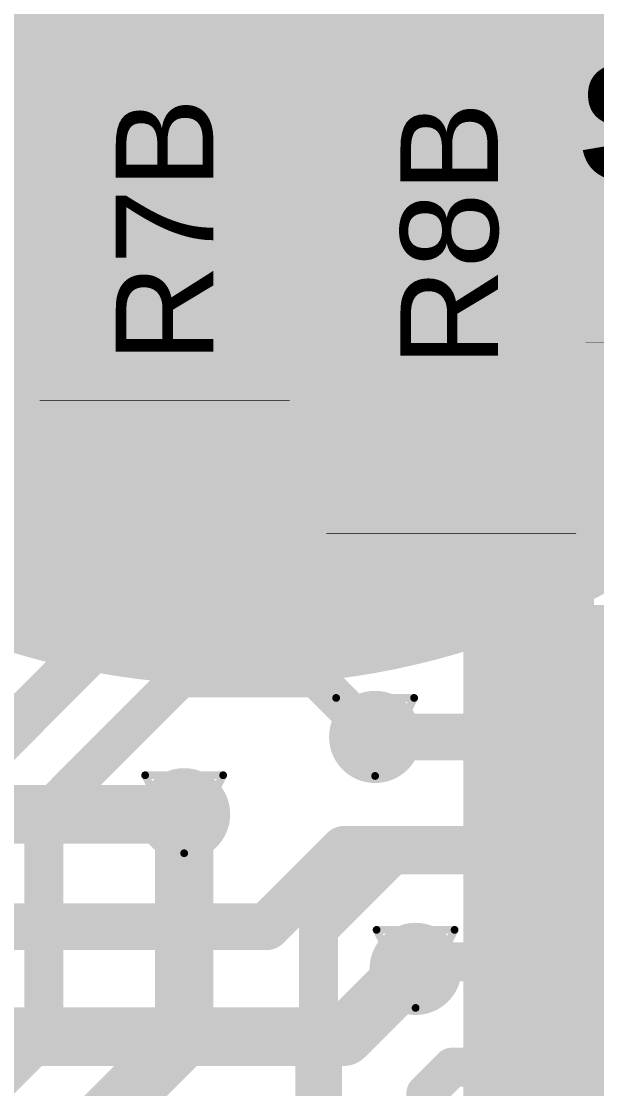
# Model space of a CAD drawing. Header units: inches. Extents: x -4.2 to 12.6, y -6.1 to 3.
# Drawn here: x -2.9497 to -2.8021, y -4.7641 to -4.4906 of the extents above; entities that cross this region are included whole.
import ezdxf

# ---------------------------------------------------------------- set-up
doc = ezdxf.new("R2010")
doc.units = ezdxf.units.IN
doc.header["$MEASUREMENT"] = 0
for name, color, linetype in [('Bottom Layer', 5, 'Continuous'), ('Bottom Paste', 16, 'Continuous'), ('Drill Drawing', 1, 'Continuous'), ('Flex_Ribbon Bottom Coverlay', 6, 'Continuous'), ('Flex_Ribbon Top Overlay', 2, 'Continuous'), ('Top Layer', 1, 'Continuous'), ('Top Paste', 8, 'Continuous'), ('Top Solder', 216, 'Continuous'), ('Via Holes', 16, 'Continuous')]:
    doc.layers.add(name, color=color, linetype=linetype)
doc.styles.add('Arial', font='', dxfattribs={"height": 0.2})
doc.styles.add('Arial_Bold', font='', dxfattribs={"height": 0.2})
doc.styles.get('Arial').set_extended_font_data('Arial')
doc.styles.get('Arial_Bold').set_extended_font_data('Arial', bold=True)

# ---------------------------------------------------------------- blocks, each defined once
blk = doc.blocks.new('14_TSSOP_41')
at = {"layer": 'Flex_Ribbon Top Overlay'}
blk.add_hatch(color=2, dxfattribs=at).paths.add_polyline_path([(-0.084, 0.068), (-0.073, 0.068), (-0.073, 0.086), (-0.084, 0.086)])
at = {"layer": 'Top Layer'}
for points in [[(-0.12992, 0.08563), (-0.08858, 0.08563), (-0.08858, 0.06791), (-0.12992, 0.06791)], [(0.08858, 0.08563), (0.12992, 0.08563), (0.12992, 0.06791), (0.08858, 0.06791)], [(-0.12992, 0.06004), (-0.08858, 0.06004), (-0.08858, 0.04232), (-0.12992, 0.04232)], [(0.08858, 0.06004), (0.12992, 0.06004), (0.12992, 0.04232), (0.08858, 0.04232)], [(-0.12992, 0.03445), (-0.08858, 0.03445), (-0.08858, 0.01673), (-0.12992, 0.01673)], [(0.08858, 0.03445), (0.12992, 0.03445), (0.12992, 0.01673), (0.08858, 0.01673)], [(-0.12992, 0.00886), (-0.08858, 0.00886), (-0.08858, -0.00886), (-0.12992, -0.00886)], [(0.08858, 0.00886), (0.12992, 0.00886), (0.12992, -0.00886), (0.08858, -0.00886)], [(-0.12992, -0.01673), (-0.08858, -0.01673), (-0.08858, -0.03445), (-0.12992, -0.03445)], [(0.08858, -0.01673), (0.12992, -0.01673), (0.12992, -0.03445), (0.08858, -0.03445)], [(-0.12992, -0.04232), (-0.08858, -0.04232), (-0.08858, -0.06004), (-0.12992, -0.06004)], [(0.08858, -0.04232), (0.12992, -0.04232), (0.12992, -0.06004), (0.08858, -0.06004)], [(-0.12992, -0.06791), (-0.08858, -0.06791), (-0.08858, -0.08563), (-0.12992, -0.08563)], [(0.08858, -0.06791), (0.12992, -0.06791), (0.12992, -0.08563), (0.08858, -0.08563)]]:
    blk.add_hatch(color=1, dxfattribs=at).paths.add_polyline_path(points)
at = {"layer": 'Top Paste'}
for points in [[(-0.12992, 0.08563), (-0.08858, 0.08563), (-0.08858, 0.06791), (-0.12992, 0.06791)], [(0.08858, 0.08563), (0.12992, 0.08563), (0.12992, 0.06791), (0.08858, 0.06791)], [(-0.12992, 0.06004), (-0.08858, 0.06004), (-0.08858, 0.04232), (-0.12992, 0.04232)], [(0.08858, 0.06004), (0.12992, 0.06004), (0.12992, 0.04232), (0.08858, 0.04232)], [(-0.12992, 0.03445), (-0.08858, 0.03445), (-0.08858, 0.01673), (-0.12992, 0.01673)], [(0.08858, 0.03445), (0.12992, 0.03445), (0.12992, 0.01673), (0.08858, 0.01673)], [(-0.12992, 0.00886), (-0.08858, 0.00886), (-0.08858, -0.00886), (-0.12992, -0.00886)], [(0.08858, 0.00886), (0.12992, 0.00886), (0.12992, -0.00886), (0.08858, -0.00886)], [(-0.12992, -0.01673), (-0.08858, -0.01673), (-0.08858, -0.03445), (-0.12992, -0.03445)], [(0.08858, -0.01673), (0.12992, -0.01673), (0.12992, -0.03445), (0.08858, -0.03445)], [(-0.12992, -0.04232), (-0.08858, -0.04232), (-0.08858, -0.06004), (-0.12992, -0.06004)], [(0.08858, -0.04232), (0.12992, -0.04232), (0.12992, -0.06004), (0.08858, -0.06004)], [(-0.12992, -0.06791), (-0.08858, -0.06791), (-0.08858, -0.08563), (-0.12992, -0.08563)], [(0.08858, -0.06791), (0.12992, -0.06791), (0.12992, -0.08563), (0.08858, -0.08563)]]:
    blk.add_hatch(color=8, dxfattribs=at).paths.add_polyline_path(points)
at = {"layer": 'Top Solder'}
for points in [[(-0.13392, 0.08963), (-0.08458, 0.08963), (-0.08458, 0.06391), (-0.13392, 0.06391)], [(-0.13392, 0.08963), (-0.08458, 0.08963), (-0.08458, 0.06391), (-0.13392, 0.06391)], [(0.08458, 0.08963), (0.13392, 0.08963), (0.13392, 0.06391), (0.08458, 0.06391)], [(0.08458, 0.08963), (0.13392, 0.08963), (0.13392, 0.06391), (0.08458, 0.06391)], [(-0.13392, 0.06404), (-0.08458, 0.06404), (-0.08458, 0.03832), (-0.13392, 0.03832)], [(-0.13392, 0.06404), (-0.08458, 0.06404), (-0.08458, 0.03832), (-0.13392, 0.03832)], [(0.08458, 0.06404), (0.13392, 0.06404), (0.13392, 0.03832), (0.08458, 0.03832)], [(0.08458, 0.06404), (0.13392, 0.06404), (0.13392, 0.03832), (0.08458, 0.03832)], [(-0.13392, 0.03845), (-0.08458, 0.03845), (-0.08458, 0.01273), (-0.13392, 0.01273)], [(-0.13392, 0.03845), (-0.08458, 0.03845), (-0.08458, 0.01273), (-0.13392, 0.01273)], [(0.08458, 0.03845), (0.13392, 0.03845), (0.13392, 0.01273), (0.08458, 0.01273)], [(0.08458, 0.03845), (0.13392, 0.03845), (0.13392, 0.01273), (0.08458, 0.01273)], [(-0.13392, 0.01286), (-0.08458, 0.01286), (-0.08458, -0.01286), (-0.13392, -0.01286)], [(-0.13392, 0.01286), (-0.08458, 0.01286), (-0.08458, -0.01286), (-0.13392, -0.01286)], [(0.08458, 0.01286), (0.13392, 0.01286), (0.13392, -0.01286), (0.08458, -0.01286)], [(0.08458, 0.01286), (0.13392, 0.01286), (0.13392, -0.01286), (0.08458, -0.01286)], [(-0.13392, -0.01273), (-0.08458, -0.01273), (-0.08458, -0.03845), (-0.13392, -0.03845)], [(-0.13392, -0.01273), (-0.08458, -0.01273), (-0.08458, -0.03845), (-0.13392, -0.03845)], [(0.08458, -0.01273), (0.13392, -0.01273), (0.13392, -0.03845), (0.08458, -0.03845)], [(0.08458, -0.01273), (0.13392, -0.01273), (0.13392, -0.03845), (0.08458, -0.03845)], [(-0.13392, -0.03832), (-0.08458, -0.03832), (-0.08458, -0.06404), (-0.13392, -0.06404)], [(-0.13392, -0.03832), (-0.08458, -0.03832), (-0.08458, -0.06404), (-0.13392, -0.06404)], [(0.08458, -0.03832), (0.13392, -0.03832), (0.13392, -0.06404), (0.08458, -0.06404)], [(0.08458, -0.03832), (0.13392, -0.03832), (0.13392, -0.06404), (0.08458, -0.06404)], [(-0.13392, -0.06391), (-0.08458, -0.06391), (-0.08458, -0.08963), (-0.13392, -0.08963)], [(-0.13392, -0.06391), (-0.08458, -0.06391), (-0.08458, -0.08963), (-0.13392, -0.08963)], [(0.08458, -0.06391), (0.13392, -0.06391), (0.13392, -0.08963), (0.08458, -0.08963)], [(0.08458, -0.06391), (0.13392, -0.06391), (0.13392, -0.08963), (0.08458, -0.08963)]]:
    blk.add_hatch(color=216, dxfattribs=at).paths.add_polyline_path(points)
at = {"layer": 'Flex_Ribbon Top Overlay'}
for points, const_width in [([(-0.09, 0.1), (-0.09, 0.092)], 0.005), ([(0.09, 0.1), (-0.09, 0.1)], 0.005), ([(0.09, 0.1), (0.09, 0.092)], 0.005), ([(-0.141, 0.082), (-0.141, 0.072)], 0.00787), ([(-0.136, 0.077), (-0.141, 0.082)], 0.00787), ([(-0.136, 0.077), (-0.141, 0.072)], 0.00787), ([(-0.09, -0.092), (-0.09, -0.1)], 0.005), ([(0.09, -0.092), (0.09, -0.1)], 0.005), ([(0.09, -0.1), (-0.09, -0.1)], 0.005)]:
    blk.add_lwpolyline(points, dxfattribs=dict(at, const_width=const_width))
for points, const_width in [([(-0.09125, 0.1, 1), (-0.08875, 0.1, 1)], 0.0025), ([(-0.09125, 0.1, 1), (-0.08875, 0.1, 1)], 0.0025), ([(0.08875, 0.1, 1), (0.09125, 0.1, 1)], 0.0025), ([(0.08875, 0.1, 1), (0.09125, 0.1, 1)], 0.0025), ([(-0.09125, 0.092, 1), (-0.08875, 0.092, 1)], 0.0025), ([(0.08875, 0.092, 1), (0.09125, 0.092, 1)], 0.0025), ([(-0.14297, 0.082, 1), (-0.13903, 0.082, 1)], 0.00394), ([(-0.14297, 0.082, 1), (-0.13903, 0.082, 1)], 0.00394), ([(-0.13797, 0.077, 1), (-0.13403, 0.077, 1)], 0.00394), ([(-0.13797, 0.077, 1), (-0.13403, 0.077, 1)], 0.00394), ([(-0.14297, 0.072, 1), (-0.13903, 0.072, 1)], 0.00394), ([(-0.14297, 0.072, 1), (-0.13903, 0.072, 1)], 0.00394), ([(-0.09125, -0.092, 1), (-0.08875, -0.092, 1)], 0.0025), ([(0.08875, -0.092, 1), (0.09125, -0.092, 1)], 0.0025), ([(-0.09125, -0.1, 1), (-0.08875, -0.1, 1)], 0.0025), ([(-0.09125, -0.1, 1), (-0.08875, -0.1, 1)], 0.0025), ([(0.08875, -0.1, 1), (0.09125, -0.1, 1)], 0.0025), ([(0.08875, -0.1, 1), (0.09125, -0.1, 1)], 0.0025)]:
    blk.add_lwpolyline(points, format="xyb", close=True, dxfattribs=dict(at, const_width=const_width))
blk = doc.blocks.new('S______B______0402_55')
at = {"layer": 'Top Layer'}
for points in [[(-0.0275, -0.0125), (-0.0275, 0.0125), (-0.0095, 0.0125), (-0.0095, -0.0125)], [(0.0095, -0.0125), (0.0095, 0.0125), (0.0275, 0.0125), (0.0275, -0.0125)]]:
    blk.add_hatch(color=1, dxfattribs=at).paths.add_polyline_path(points)
at = {"layer": 'Top Paste'}
for points in [[(-0.0275, -0.0125), (-0.0275, 0.0125), (-0.0095, 0.0125), (-0.0095, -0.0125)], [(0.0095, -0.0125), (0.0095, 0.0125), (0.0275, 0.0125), (0.0275, -0.0125)]]:
    blk.add_hatch(color=8, dxfattribs=at).paths.add_polyline_path(points)
at = {"layer": 'Top Solder'}
for points in [[(-0.02967, -0.01467), (-0.02967, 0.01467), (-0.00733, 0.01467), (-0.00733, -0.01467)], [(-0.02967, -0.01467), (-0.02967, 0.01467), (-0.00733, 0.01467), (-0.00733, -0.01467)], [(0.00733, -0.01467), (0.00733, 0.01467), (0.02967, 0.01467), (0.02967, -0.01467)], [(0.00733, -0.01467), (0.00733, 0.01467), (0.02967, 0.01467), (0.02967, -0.01467)]]:
    blk.add_hatch(color=216, dxfattribs=at).paths.add_polyline_path(points)
at = {"layer": 'Flex_Ribbon Top Overlay'}
for points, const_width in [([(-0.031, -0.016), (-0.031, 0.016)], 0.005), ([(-0.031, 0.016), (0.031, 0.016)], 0.005), ([(0.031, -0.016), (0.031, 0.016)], 0.005), ([(-0.031, -0.016), (0.031, -0.016)], 0.005), ([(-0.032, -0.017), (0.032, -0.017)], 0.000127)]:
    blk.add_lwpolyline(points, dxfattribs=dict(at, const_width=const_width))
for points, const_width in [([(-0.03225, 0.016, 1), (-0.02975, 0.016, 1)], 0.0025), ([(-0.03225, 0.016, 1), (-0.02975, 0.016, 1)], 0.0025), ([(0.02975, 0.016, 1), (0.03225, 0.016, 1)], 0.0025), ([(0.02975, 0.016, 1), (0.03225, 0.016, 1)], 0.0025), ([(-0.03225, -0.016, 1), (-0.02975, -0.016, 1)], 0.0025), ([(-0.03225, -0.016, 1), (-0.02975, -0.016, 1)], 0.0025), ([(0.02975, -0.016, 1), (0.03225, -0.016, 1)], 0.0025), ([(0.02975, -0.016, 1), (0.03225, -0.016, 1)], 0.0025), ([(-0.03203, -0.017, 1), (-0.03197, -0.017, 1)], 0.0000635), ([(0.03197, -0.017, 1), (0.03203, -0.017, 1)], 0.0000635)]:
    blk.add_lwpolyline(points, format="xyb", close=True, dxfattribs=dict(at, const_width=const_width))
blk = doc.blocks.new('R__0402_132')
at = {"layer": 'Top Layer'}
for points in [[(-0.0275, -0.0125), (-0.0275, 0.0125), (-0.0095, 0.0125), (-0.0095, -0.0125)], [(0.0095, -0.0125), (0.0095, 0.0125), (0.0275, 0.0125), (0.0275, -0.0125)]]:
    blk.add_hatch(color=1, dxfattribs=at).paths.add_polyline_path(points)
at = {"layer": 'Top Paste'}
for points in [[(-0.0275, -0.0125), (-0.0275, 0.0125), (-0.0095, 0.0125), (-0.0095, -0.0125)], [(0.0095, -0.0125), (0.0095, 0.0125), (0.0275, 0.0125), (0.0275, -0.0125)]]:
    blk.add_hatch(color=8, dxfattribs=at).paths.add_polyline_path(points)
at = {"layer": 'Top Solder'}
for points in [[(-0.0315, -0.0165), (-0.0315, 0.0165), (-0.0055, 0.0165), (-0.0055, -0.0165)], [(-0.0315, -0.0165), (-0.0315, 0.0165), (-0.0055, 0.0165), (-0.0055, -0.0165)], [(0.0055, -0.0165), (0.0055, 0.0165), (0.0315, 0.0165), (0.0315, -0.0165)], [(0.0055, -0.0165), (0.0055, 0.0165), (0.0315, 0.0165), (0.0315, -0.0165)]]:
    blk.add_hatch(color=216, dxfattribs=at).paths.add_polyline_path(points)
at = {"layer": 'Flex_Ribbon Top Overlay'}
for points, const_width in [([(-0.031, -0.016), (-0.031, 0.016)], 0.005), ([(-0.031, 0.016), (0.031, 0.016)], 0.005), ([(0.031, -0.016), (0.031, 0.016)], 0.005), ([(-0.031, -0.016), (0.031, -0.016)], 0.005), ([(-0.032, -0.017), (0.032, -0.017)], 0.000127)]:
    blk.add_lwpolyline(points, dxfattribs=dict(at, const_width=const_width))
for points, const_width in [([(-0.03225, 0.016, 1), (-0.02975, 0.016, 1)], 0.0025), ([(-0.03225, 0.016, 1), (-0.02975, 0.016, 1)], 0.0025), ([(0.02975, 0.016, 1), (0.03225, 0.016, 1)], 0.0025), ([(0.02975, 0.016, 1), (0.03225, 0.016, 1)], 0.0025), ([(-0.03225, -0.016, 1), (-0.02975, -0.016, 1)], 0.0025), ([(-0.03225, -0.016, 1), (-0.02975, -0.016, 1)], 0.0025), ([(0.02975, -0.016, 1), (0.03225, -0.016, 1)], 0.0025), ([(0.02975, -0.016, 1), (0.03225, -0.016, 1)], 0.0025), ([(-0.03203, -0.017, 1), (-0.03197, -0.017, 1)], 0.0000635), ([(0.03197, -0.017, 1), (0.03203, -0.017, 1)], 0.0000635)]:
    blk.add_lwpolyline(points, format="xyb", close=True, dxfattribs=dict(at, const_width=const_width))
blk = doc.blocks.new('R__0402_139')
at = {"layer": 'Top Layer'}
for points in [[(-0.0275, -0.0125), (-0.0275, 0.0125), (-0.0095, 0.0125), (-0.0095, -0.0125)], [(0.0095, -0.0125), (0.0095, 0.0125), (0.0275, 0.0125), (0.0275, -0.0125)]]:
    blk.add_hatch(color=1, dxfattribs=at).paths.add_polyline_path(points)
at = {"layer": 'Top Paste'}
for points in [[(-0.0275, -0.0125), (-0.0275, 0.0125), (-0.0095, 0.0125), (-0.0095, -0.0125)], [(0.0095, -0.0125), (0.0095, 0.0125), (0.0275, 0.0125), (0.0275, -0.0125)]]:
    blk.add_hatch(color=8, dxfattribs=at).paths.add_polyline_path(points)
at = {"layer": 'Top Solder'}
for points in [[(-0.0315, -0.0165), (-0.0315, 0.0165), (-0.0055, 0.0165), (-0.0055, -0.0165)], [(-0.0315, -0.0165), (-0.0315, 0.0165), (-0.0055, 0.0165), (-0.0055, -0.0165)], [(0.0055, -0.0165), (0.0055, 0.0165), (0.0315, 0.0165), (0.0315, -0.0165)], [(0.0055, -0.0165), (0.0055, 0.0165), (0.0315, 0.0165), (0.0315, -0.0165)]]:
    blk.add_hatch(color=216, dxfattribs=at).paths.add_polyline_path(points)
at = {"layer": 'Flex_Ribbon Top Overlay'}
for points, const_width in [([(-0.031, 0.016), (-0.031, -0.016)], 0.005), ([(0.031, 0.016), (-0.031, 0.016)], 0.005), ([(0.031, 0.016), (0.031, -0.016)], 0.005), ([(0.031, -0.016), (-0.031, -0.016)], 0.005), ([(0.032, -0.017), (-0.032, -0.017)], 0.000127)]:
    blk.add_lwpolyline(points, dxfattribs=dict(at, const_width=const_width))
for points, const_width in [([(-0.03225, 0.016, 1), (-0.02975, 0.016, 1)], 0.0025), ([(-0.03225, 0.016, 1), (-0.02975, 0.016, 1)], 0.0025), ([(0.02975, 0.016, 1), (0.03225, 0.016, 1)], 0.0025), ([(0.02975, 0.016, 1), (0.03225, 0.016, 1)], 0.0025), ([(-0.03225, -0.016, 1), (-0.02975, -0.016, 1)], 0.0025), ([(-0.03225, -0.016, 1), (-0.02975, -0.016, 1)], 0.0025), ([(0.02975, -0.016, 1), (0.03225, -0.016, 1)], 0.0025), ([(0.02975, -0.016, 1), (0.03225, -0.016, 1)], 0.0025), ([(-0.03203, -0.017, 1), (-0.03197, -0.017, 1)], 0.0000635), ([(0.03197, -0.017, 1), (0.03203, -0.017, 1)], 0.0000635)]:
    blk.add_lwpolyline(points, format="xyb", close=True, dxfattribs=dict(at, const_width=const_width))
blk = doc.blocks.new('_EMG________B_202')
at = {"layer": 'Bottom Layer'}
h = blk.add_hatch(color=5, dxfattribs=at)
edge = h.paths.add_edge_path()
edge.add_arc((0, 0.3932), 0.19685, 0, 360)
at = {"layer": 'Bottom Paste'}
h = blk.add_hatch(color=16, dxfattribs=at)
edge = h.paths.add_edge_path()
edge.add_arc((0, 0.3932), 0.19685, 0, 360)
at = {"layer": 'Flex_Ribbon Bottom Coverlay'}
h = blk.add_hatch(color=6, dxfattribs=at)
edge = h.paths.add_edge_path()
edge.add_arc((0, 0.3932), 0.20085, 0, 360)
h = blk.add_hatch(color=6, dxfattribs=at)
edge = h.paths.add_edge_path()
edge.add_arc((0, 0.3932), 0.20085, 0, 360)

msp = doc.modelspace()

# ---------------------------------------------------------------- hatches: boundary and pattern name
at = {"layer": 'Bottom Layer'}
h = msp.add_hatch(color=5, dxfattribs=at)
edge = h.paths.add_edge_path()
edge.add_arc((-2.85892, -4.67397), 0.01181, 0, 360)
h = msp.add_hatch(color=5, dxfattribs=at)
edge = h.paths.add_edge_path()
edge.add_arc((-2.9079, -4.69378), 0.01181, 0, 360)
h = msp.add_hatch(color=5, dxfattribs=at)
edge = h.paths.add_edge_path()
edge.add_arc((-2.84854, -4.73341), 0.01181, 0, 360)
at = {"layer": 'Top Layer'}
for points in [[(-2.9049, -4.61778), (-2.8489, -4.61778), (-2.8489, -4.57178), (-2.9049, -4.57178)], [(-2.9759, -4.61878), (-2.9209, -4.61878), (-2.9209, -4.59078), (-2.9759, -4.59078)], [(-2.8338, -4.6604), (-2.8028, -4.6604), (-2.8028, -4.59178), (-2.8338, -4.59178)], [(-2.83292, -4.66178), (-2.66692, -4.66178), (-2.66692, -4.64178), (-2.83292, -4.64178)]]:
    msp.add_hatch(color=1, dxfattribs=at).paths.add_polyline_path(points)
h = msp.add_hatch(color=1, dxfattribs=at)
edge = h.paths.add_edge_path()
edge.add_arc((-2.85892, -4.67397), 0.01181, 0, 360)
h = msp.add_hatch(color=1, dxfattribs=at)
edge = h.paths.add_edge_path()
edge.add_arc((-2.9079, -4.69378), 0.01181, 0, 360)
h = msp.add_hatch(color=1, dxfattribs=at)
edge = h.paths.add_edge_path()
edge.add_arc((-2.84854, -4.73341), 0.01181, 0, 360)
at = {"layer": 'Via Holes'}
h = msp.add_hatch(color=7, dxfattribs=at)
edge = h.paths.add_edge_path()
edge.add_arc((-2.85892, -4.67397), 0.00591, 0, 360)
h = msp.add_hatch(color=7, dxfattribs=at)
edge = h.paths.add_edge_path()
edge.add_arc((-2.9079, -4.69378), 0.00591, 0, 360)
h = msp.add_hatch(color=7, dxfattribs=at)
edge = h.paths.add_edge_path()
edge.add_arc((-2.84854, -4.73341), 0.00591, 0, 360)

# ---------------------------------------------------------------- linework, layer by layer
at = {"layer": 'Bottom Layer'}
for points, const_width in [([(-2.89441, -4.45985), (-2.84848, -4.50578)], 0.022), ([(-2.84848, -4.50578), (-2.83828, -4.51598)], 0.018), ([(-2.83828, -4.51598), (-2.70573, -4.51598)], 0.018), ([(-2.85892, -4.67397), (-2.7954, -4.67397)], 0.012), ([(-3.07521, -4.69378), (-2.9079, -4.69378)], 0.015), ([(-2.88673, -4.72259), (-2.86692, -4.70278)], 0.012), ([(-2.86692, -4.70278), (-2.78896, -4.70278)], 0.012), ([(-2.97073, -4.72259), (-2.88673, -4.72259)], 0.012), ([(-2.8669, -4.75078), (-2.84952, -4.73341)], 0.015), ([(-2.84952, -4.73341), (-2.84854, -4.73341)], 0.015), ([(-2.99409, -4.75078), (-2.8669, -4.75078)], 0.015)]:
    msp.add_lwpolyline(points, dxfattribs=dict(at, const_width=const_width))
for points, const_width in [([(-2.85398, -4.50578, 1), (-2.84298, -4.50578, 1)], 0.011), ([(-2.85298, -4.50578, 1), (-2.84398, -4.50578, 1)], 0.009), ([(-2.84278, -4.51598, 1), (-2.83378, -4.51598, 1)], 0.009), ([(-2.84278, -4.51598, 1), (-2.83378, -4.51598, 1)], 0.009), ([(-2.86192, -4.67397, 1), (-2.85592, -4.67397, 1)], 0.006), ([(-2.91165, -4.69378, 1), (-2.90415, -4.69378, 1)], 0.0075), ([(-2.86992, -4.70278, 1), (-2.86392, -4.70278, 1)], 0.006), ([(-2.86992, -4.70278, 1), (-2.86392, -4.70278, 1)], 0.006), ([(-2.88973, -4.72259, 1), (-2.88373, -4.72259, 1)], 0.006), ([(-2.88973, -4.72259, 1), (-2.88373, -4.72259, 1)], 0.006), ([(-2.85327, -4.73341, 1), (-2.84577, -4.73341, 1)], 0.0075), ([(-2.85327, -4.73341, 1), (-2.84577, -4.73341, 1)], 0.0075), ([(-2.85229, -4.73341, 1), (-2.84479, -4.73341, 1)], 0.0075), ([(-2.87065, -4.75078, 1), (-2.86315, -4.75078, 1)], 0.0075), ([(-2.87065, -4.75078, 1), (-2.86315, -4.75078, 1)], 0.0075)]:
    msp.add_lwpolyline(points, format="xyb", close=True, dxfattribs=dict(at, const_width=const_width))
at = {"layer": 'Drill Drawing', "const_width": 0.002}
for points in [[(-2.86892, -4.66397), (-2.84892, -4.66397)], [(-2.86892, -4.66397), (-2.85892, -4.68397)], [(-2.85892, -4.68397), (-2.84892, -4.66397)], [(-2.9179, -4.68378), (-2.8979, -4.68378)], [(-2.9179, -4.68378), (-2.9079, -4.70378)], [(-2.9079, -4.70378), (-2.8979, -4.68378)], [(-2.85854, -4.72341), (-2.83854, -4.72341)], [(-2.85854, -4.72341), (-2.84854, -4.74341)], [(-2.84854, -4.74341), (-2.83854, -4.72341)]]:
    msp.add_lwpolyline(points, dxfattribs=at)
at = {"layer": 'Drill Drawing', "const_width": 0.001}
for points in [[(-2.86942, -4.66397, 1), (-2.86842, -4.66397, 1)], [(-2.86942, -4.66397, 1), (-2.86842, -4.66397, 1)], [(-2.84942, -4.66397, 1), (-2.84842, -4.66397, 1)], [(-2.84942, -4.66397, 1), (-2.84842, -4.66397, 1)], [(-2.9184, -4.68378, 1), (-2.9174, -4.68378, 1)], [(-2.9184, -4.68378, 1), (-2.9174, -4.68378, 1)], [(-2.8984, -4.68378, 1), (-2.8974, -4.68378, 1)], [(-2.8984, -4.68378, 1), (-2.8974, -4.68378, 1)], [(-2.85942, -4.68397, 1), (-2.85842, -4.68397, 1)], [(-2.85942, -4.68397, 1), (-2.85842, -4.68397, 1)], [(-2.9084, -4.70378, 1), (-2.9074, -4.70378, 1)], [(-2.9084, -4.70378, 1), (-2.9074, -4.70378, 1)], [(-2.85904, -4.72341, 1), (-2.85804, -4.72341, 1)], [(-2.85904, -4.72341, 1), (-2.85804, -4.72341, 1)], [(-2.83904, -4.72341, 1), (-2.83804, -4.72341, 1)], [(-2.83904, -4.72341, 1), (-2.83804, -4.72341, 1)], [(-2.84904, -4.74341, 1), (-2.84804, -4.74341, 1)], [(-2.84904, -4.74341, 1), (-2.84804, -4.74341, 1)]]:
    msp.add_lwpolyline(points, format="xyb", close=True, dxfattribs=at)
at = {"layer": 'Top Layer', "const_width": 0.012}
for points in [[(-2.88147, -4.4619, -0.414214), (-2.92739, -4.50782)], [(-2.8551, -4.46669, -0.414214), (-2.9204, -4.532)]]:
    msp.add_lwpolyline(points, format="xyb", dxfattribs=at)
at = {"layer": 'Top Layer'}
for points, const_width in [([(-2.9763, -4.50782), (-2.92739, -4.50782)], 0.012), ([(-2.97708, -4.532), (-2.9204, -4.532)], 0.012), ([(-2.99654, -4.57678), (-2.8879, -4.57678)], 0.01), ([(-2.8979, -4.60828), (-2.8944, -4.60478)], 0.01), ([(-2.8944, -4.61426), (-2.8944, -4.60478)], 0.01), ([(-2.8909, -4.61178), (-2.8839, -4.60478)], 0.01), ([(-2.8839, -4.60478), (-2.8619, -4.60478)], 0.01), ([(-2.8209, -4.64678), (-2.8209, -4.60478)], 0.01), ([(-2.95874, -4.6786), (-2.8944, -4.61426)], 0.012), ([(-2.8209, -4.64678), (-2.81467, -4.65301)], 0.01), ([(-2.81467, -4.65301), (-2.81164, -4.65301)], 0.01), ([(-2.94392, -4.69386), (-2.90884, -4.65878)], 0.01), ([(-2.90884, -4.65878), (-2.87411, -4.65878)], 0.01), ([(-2.87411, -4.65878), (-2.85892, -4.67397)], 0.01), ([(-2.81164, -4.6786), (-2.7191, -4.6786)], 0.01), ([(-2.9079, -4.75092), (-2.9079, -4.69378)], 0.015), ([(-2.94392, -4.75078), (-2.94392, -4.69386)], 0.01), ([(-2.87342, -4.7233), (-2.85431, -4.70419)], 0.01), ([(-2.85431, -4.70419), (-2.81164, -4.70419)], 0.01), ([(-2.81164, -4.70419), (-2.81066, -4.70419)], 0.01), ([(-2.87342, -4.75078), (-2.87342, -4.7233)], 0.01), ([(-2.81346, -4.73159), (-2.81164, -4.72978)], 0.01), ([(-2.81164, -4.72978), (-2.77692, -4.72978)], 0.01), ([(-2.84854, -4.73341), (-2.84673, -4.73159)], 0.01), ([(-2.84673, -4.73159), (-2.81346, -4.73159)], 0.01), ([(-2.96442, -4.80744), (-2.9079, -4.75092)], 0.015), ([(-2.87342, -5.03478), (-2.87342, -4.75078)], 0.012), ([(-2.99692, -4.80378), (-2.94392, -4.75078)], 0.01), ([(-2.81388, -4.75859), (-2.81066, -4.75537)], 0.01), ([(-2.81164, -4.75537), (-2.81066, -4.75537)], 0.012), ([(-2.81066, -4.75537), (-2.76374, -4.75537)], 0.012), ([(-2.84592, -4.76535), (-2.83916, -4.75859)], 0.01), ([(-2.83916, -4.75859), (-2.81388, -4.75859)], 0.01), ([(-2.84592, -4.91843), (-2.84592, -4.76535)], 0.01)]:
    msp.add_lwpolyline(points, dxfattribs=dict(at, const_width=const_width))
for points, const_width in [([(-2.93039, -4.50782, 1), (-2.92439, -4.50782, 1)], 0.006), ([(-2.93039, -4.50782, 1), (-2.92439, -4.50782, 1)], 0.006), ([(-2.9234, -4.532, 1), (-2.9174, -4.532, 1)], 0.006), ([(-2.9234, -4.532, 1), (-2.9174, -4.532, 1)], 0.006), ([(-2.8904, -4.57678, 1), (-2.8854, -4.57678, 1)], 0.005), ([(-2.8969, -4.60478, 1), (-2.8919, -4.60478, 1)], 0.005), ([(-2.8969, -4.60478, 1), (-2.8919, -4.60478, 1)], 0.005), ([(-2.8864, -4.60478, 1), (-2.8814, -4.60478, 1)], 0.005), ([(-2.8864, -4.60478, 1), (-2.8814, -4.60478, 1)], 0.005), ([(-2.8644, -4.60478, 1), (-2.8594, -4.60478, 1)], 0.005), ([(-2.8234, -4.60478, 1), (-2.8184, -4.60478, 1)], 0.005), ([(-2.9004, -4.60828, 1), (-2.8954, -4.60828, 1)], 0.005), ([(-2.8974, -4.61426, 1), (-2.8914, -4.61426, 1)], 0.006), ([(-2.8934, -4.61178, 1), (-2.8884, -4.61178, 1)], 0.005), ([(-2.8969, -4.61426, 1), (-2.8919, -4.61426, 1)], 0.005), ([(-2.8234, -4.64678, 1), (-2.8184, -4.64678, 1)], 0.005), ([(-2.8234, -4.64678, 1), (-2.8184, -4.64678, 1)], 0.005), ([(-2.81717, -4.65301, 1), (-2.81217, -4.65301, 1)], 0.005), ([(-2.81717, -4.65301, 1), (-2.81217, -4.65301, 1)], 0.005), ([(-2.81414, -4.65301, 1), (-2.80914, -4.65301, 1)], 0.005), ([(-2.91134, -4.65878, 1), (-2.90634, -4.65878, 1)], 0.005), ([(-2.91134, -4.65878, 1), (-2.90634, -4.65878, 1)], 0.005), ([(-2.87661, -4.65878, 1), (-2.87161, -4.65878, 1)], 0.005), ([(-2.87661, -4.65878, 1), (-2.87161, -4.65878, 1)], 0.005), ([(-2.86142, -4.67397, 1), (-2.85642, -4.67397, 1)], 0.005), ([(-2.81414, -4.6786, 1), (-2.80914, -4.6786, 1)], 0.005), ([(-2.91165, -4.69378, 1), (-2.90415, -4.69378, 1)], 0.0075), ([(-2.94642, -4.69386, 1), (-2.94142, -4.69386, 1)], 0.005), ([(-2.94642, -4.69386, 1), (-2.94142, -4.69386, 1)], 0.005), ([(-2.85681, -4.70419, 1), (-2.85181, -4.70419, 1)], 0.005), ([(-2.85681, -4.70419, 1), (-2.85181, -4.70419, 1)], 0.005), ([(-2.81414, -4.70419, 1), (-2.80914, -4.70419, 1)], 0.005), ([(-2.81414, -4.70419, 1), (-2.80914, -4.70419, 1)], 0.005), ([(-2.81316, -4.70419, 1), (-2.80816, -4.70419, 1)], 0.005), ([(-2.87592, -4.7233, 1), (-2.87092, -4.7233, 1)], 0.005), ([(-2.87592, -4.7233, 1), (-2.87092, -4.7233, 1)], 0.005), ([(-2.81414, -4.72978, 1), (-2.80914, -4.72978, 1)], 0.005), ([(-2.81414, -4.72978, 1), (-2.80914, -4.72978, 1)], 0.005), ([(-2.85104, -4.73341, 1), (-2.84604, -4.73341, 1)], 0.005), ([(-2.84923, -4.73159, 1), (-2.84423, -4.73159, 1)], 0.005), ([(-2.84923, -4.73159, 1), (-2.84423, -4.73159, 1)], 0.005), ([(-2.81596, -4.73159, 1), (-2.81096, -4.73159, 1)], 0.005), ([(-2.81596, -4.73159, 1), (-2.81096, -4.73159, 1)], 0.005), ([(-2.91165, -4.75092, 1), (-2.90415, -4.75092, 1)], 0.0075), ([(-2.91165, -4.75092, 1), (-2.90415, -4.75092, 1)], 0.0075), ([(-2.87642, -4.75078, 1), (-2.87042, -4.75078, 1)], 0.006), ([(-2.94642, -4.75078, 1), (-2.94142, -4.75078, 1)], 0.005), ([(-2.94642, -4.75078, 1), (-2.94142, -4.75078, 1)], 0.005), ([(-2.87592, -4.75078, 1), (-2.87092, -4.75078, 1)], 0.005), ([(-2.81464, -4.75537, 1), (-2.80864, -4.75537, 1)], 0.006), ([(-2.81366, -4.75537, 1), (-2.80766, -4.75537, 1)], 0.006), ([(-2.81366, -4.75537, 1), (-2.80766, -4.75537, 1)], 0.006), ([(-2.81316, -4.75537, 1), (-2.80816, -4.75537, 1)], 0.005), ([(-2.84166, -4.75859, 1), (-2.83666, -4.75859, 1)], 0.005), ([(-2.84166, -4.75859, 1), (-2.83666, -4.75859, 1)], 0.005), ([(-2.81638, -4.75859, 1), (-2.81138, -4.75859, 1)], 0.005), ([(-2.81638, -4.75859, 1), (-2.81138, -4.75859, 1)], 0.005), ([(-2.84842, -4.76535, 1), (-2.84342, -4.76535, 1)], 0.005), ([(-2.84842, -4.76535, 1), (-2.84342, -4.76535, 1)], 0.005)]:
    msp.add_lwpolyline(points, format="xyb", close=True, dxfattribs=dict(at, const_width=const_width))

# ---------------------------------------------------------------- block references
for name, p in [('_EMG________B_202', (-2.89441, -4.85305)), ('S______B______0402_55', (-2.77292, -4.55578)), ('R__0402_132', (-2.8394, -4.60478))]:
    msp.add_blockref(name, p)
at = {"rotation": 180}
for name, p in [('R__0402_139', (-2.9129, -4.60478)), ('14_TSSOP_41', (-2.9209, -4.72978))]:
    msp.add_blockref(name, p, dxfattribs=at)

# ---------------------------------------------------------------- texts
at = {"layer": 'Flex_Ribbon Top Overlay', "style": 'Arial_Bold'}
msp.add_text('SB8B', height=0.03, dxfattribs=at).set_placement((-2.80688, -4.53141))
at = {"layer": 'Flex_Ribbon Top Overlay', "style": 'Arial'}
for s, p in [('R7B', (-2.90042, -4.57811)), ('R8B', (-2.82742, -4.57911))]:
    msp.add_text(s, height=0.025, rotation=90, dxfattribs=at).set_placement(p)

doc.saveas('drawing.dxf')
